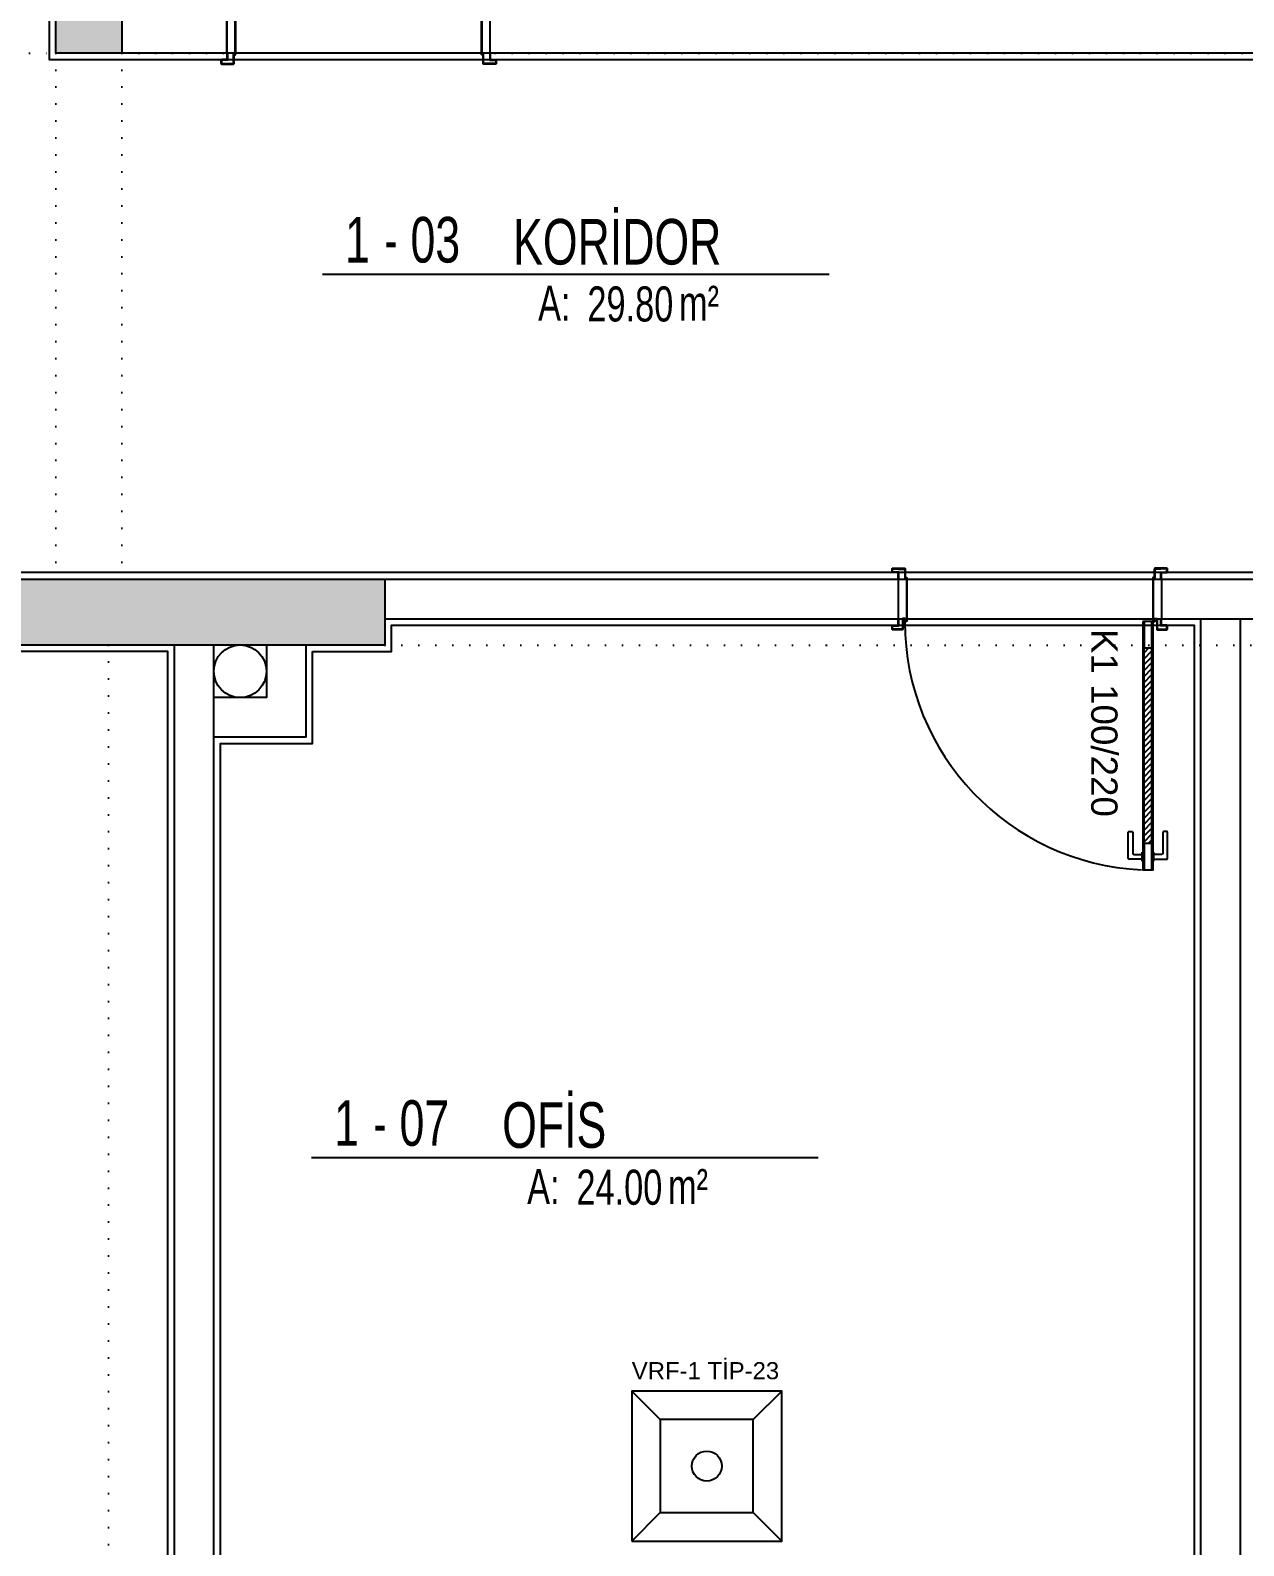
# Model space of a CAD drawing. Header units: inches. Extents: x 21 to 32698, y 13 to 3712.
# Drawn here: x 12012 to 12473, y 1295 to 1871 of the extents above; entities that cross this region are included whole.
import ezdxf
from ezdxf.enums import TextEntityAlignment as Align

# ---------------------------------------------------------------- set-up
doc = ezdxf.new("R2010")
doc.units = ezdxf.units.IN
doc.header["$MEASUREMENT"] = 0
doc.set_wipeout_variables(frame=1)
doc.linetypes.add('DOT', pattern=[6.35, 0, -6.35])
doc.layers.add('MEK-ELK-ETIKET', color=7, linetype='Continuous')
doc.layers.add('MEK-ELK-VRF-IC', color=4, linetype='Continuous')
for name, color, linetype, lineweight in [('Z_MİM_-KM-AREA-IDEN', 8, 'Continuous', 25), ('Z_MİM_-KM-BEAM-RAY', 8, 'DOT', 25), ('Z_MİM_-KM-DOOR', 8, 'Continuous', 25), ('Z_MİM_-KM-DOOR-1', 8, 'Continuous', 25), ('Z_MİM_-KM-DOOR-FRAM', 8, 'Continuous', 25), ('Z_MİM_-KM-DOOR-IDEN', 8, 'Continuous', 25), ('Z_MİM_-KM-PATTERN-00', 8, 'Continuous', 25), ('Z_MİM_-KM-PATTERN-STRC', 8, 'Continuous', 25), ('Z_MİM_-KM-SHAFT', 8, 'Continuous', 25), ('Z_MİM_-KM-STRC-CONCRETE', 8, 'Continuous', 25), ('Z_MİM_-KM-WALL', 8, 'Continuous', 25), ('Z_MİM_-KM-WALL-PLASTER', 8, 'Continuous', 25)]:
    doc.layers.add(name, color=color, linetype=linetype, lineweight=lineweight)
doc.styles.add('Arial_4', font='arial.ttf', dxfattribs={"height": 10})
doc.styles.add('MAH', font='arial.ttf', dxfattribs={"width": 0.8, "height": 17.5})
doc.styles.add('MEK_ELK', font='arial.ttf')
doc.styles.add('STYLE1', font='arial.ttf', dxfattribs={"height": 1})
pattern_1 = [(45, (0, 0), (-1.122532, 1.122532), [])]

# ---------------------------------------------------------------- blocks, each defined once
blk = doc.blocks.new('-KM_Baca_20_20')
at = {"layer": 'Z_MİM_-KM-SHAFT'}
blk.add_lwpolyline([(7744.12, 1199.75), (7764.12, 1199.75), (7764.12, 1179.75), (7744.12, 1179.75)], close=True, dxfattribs=at)
blk.add_circle((7754.12, 1189.75), 10, dxfattribs=at)
blk = doc.blocks.new('*U258')
at = {"layer": 'Z_MİM_-KM-PATTERN-00'}
h = blk.add_hatch(dxfattribs=at)
h.set_pattern_fill('ANSI31', color=256, scale=0.5, style=0)
h.set_pattern_definition(pattern_1)
h.paths.add_polyline_path([(-93.4, 11.1), (-93.4, 85.48), (-96.4, 85.48), (-96.4, 11.1)])
at = {"layer": 'Z_MİM_-KM-DOOR-1'}
for p, q in [((-96.9, 92.21), (-97.08, 92.21)), ((-97.08, 92.21), (-97.08, 88.75)), ((-92.9, 92.21), (-92.72, 92.21)), ((-92.72, 92.21), (-92.72, 88.75)), ((-97.08, 88.75), (-96.9, 88.75)), ((-92.72, 88.75), (-92.9, 88.75)), ((-96.4, 85.48), (-96.4, 11.1)), ((-93.4, 85.48), (-93.4, 11.1))]:
    blk.add_line(p, q, dxfattribs=at)
blk.add_lwpolyline([(-96.4, 95.48), (-96.4, 85.48), (-93.4, 85.48), (-93.4, 95.48)], close=True, dxfattribs=at)
for points in [[(-97.08, 91.39), (-102, 91.39, 0.414214), (-102.36, 91.03), (-102.36, 81.29, 0.414214), (-102, 80.92), (-100.91, 80.92, 0.414214), (-100.54, 81.29), (-100.54, 89.21, -0.414214), (-100.18, 89.57), (-97.08, 89.57)], [(-92.72, 91.39), (-87.71, 91.39, -0.414214), (-87.35, 91.03), (-87.35, 81.29, -0.414214), (-87.71, 80.92), (-88.8, 80.92, -0.414214), (-89.17, 81.29), (-89.17, 89.21, 0.414214), (-89.53, 89.57), (-92.72, 89.57)]]:
    blk.add_lwpolyline(points, format="xyb", dxfattribs=at)
blk.add_wipeout([(0, 3.5), (0, -18.5), (-99.8, -18.7), (-99.8, 3.7)])
for points in [[(-92.9, 1.1), (-92.9, 95.48), (-96.9, 95.48), (-96.9, 1.1)], [(-96.4, 11.1), (-96.4, 1.1), (-93.4, 1.1), (-93.4, 11.1)]]:
    blk.add_lwpolyline(points, close=True, dxfattribs=at)
for points in [[(-100, -15), (-100, -17.5), (-102, -17.5, 0.414214), (-102.3, -17.8), (-102.3, -18.9, 0.414214), (-102, -19.2), (-97.6, -19.2, 0.414214), (-97.3, -18.9), (-97.3, -15.7), (-96.95, -15.7, 0.414214), (-96.7, -15.45), (-96.7, 0.9, 0.414214), (-96.9, 1.1), (-97.48, 1.1, 0.458526), (-97.58, 0.99), (-97.47, 0.21, -0.458526), (-97.57, 0.1), (-98.1, 0.1, -0.414214), (-98.2, 0.2), (-98.2, 3.9, 0.414214), (-98.5, 4.2), (-102, 4.2, 0.414214), (-102.3, 3.9), (-102.3, 2.8, 0.414214), (-102, 2.5), (-101.2, 2.5), (-100, 2.5), (-100, 0), (-100, 0)], [(-99.8, -15), (-99.8, -17.7), (-102, -17.7, 0.414214), (-102.1, -17.8), (-102.1, -18.9, 0.414214), (-102, -19), (-97.6, -19, 0.414214), (-97.5, -18.9), (-97.5, -15.5), (-96.95, -15.5, 0.414214), (-96.9, -15.45), (-96.9, 0.9), (-97.37, 0.9), (-97.27, 0.24, -0.458526), (-97.57, -0.1), (-98.1, -0.1, -0.414214), (-98.4, 0.2), (-98.4, 3.9, 0.414214), (-98.5, 4), (-102, 4, 0.414214), (-102.1, 3.9), (-102.1, 2.8, 0.414214), (-102, 2.7), (-101.2, 2.7), (-99.8, 2.7), (-99.8, 0)], [(0, -15), (0, -17.5), (2, -17.5, -0.414214), (2.3, -17.8), (2.3, -18.9, -0.414214), (2, -19.2), (-2.4, -19.2, -0.414214), (-2.7, -18.9), (-2.7, -15.7), (-3.05, -15.7, -0.414214), (-3.3, -15.45), (-3.3, 0.9, -0.414214), (-3.1, 1.1), (-2.52, 1.1, -0.458526), (-2.42, 0.99), (-2.53, 0.21, 0.458526), (-2.43, 0.1), (-1.9, 0.1, 0.414214), (-1.8, 0.2), (-1.8, 3.9, -0.414214), (-1.5, 4.2), (2, 4.2, -0.414214), (2.3, 3.9), (2.3, 2.8, -0.414214), (2, 2.5), (1.2, 2.5), (0, 2.5), (0, 0), (0, 0)], [(-0.2, -15), (-0.2, -17.7), (2, -17.7, -0.414214), (2.1, -17.8), (2.1, -18.9, -0.414214), (2, -19), (-2.4, -19, -0.414214), (-2.5, -18.9), (-2.5, -15.5), (-3.05, -15.5, -0.414214), (-3.1, -15.45), (-3.1, 0.9), (-2.63, 0.9), (-2.73, 0.24, 0.458526), (-2.43, -0.1), (-1.9, -0.1, 0.414214), (-1.6, 0.2), (-1.6, 3.9, -0.414214), (-1.5, 4), (2, 4, -0.414214), (2.1, 3.9), (2.1, 2.8, -0.414214), (2, 2.7), (1.2, 2.7), (-0.2, 2.7), (-0.2, 0)]]:
    blk.add_lwpolyline(points, format="xyb", dxfattribs=at)
at = {"layer": 'Z_MİM_-KM-DOOR-FRAM', "ltscale": 0.2}
blk.add_arc((-97.08, 1.03), 94.56, 0.14052, 87.16908, dxfattribs=at)
at = {"layer": 'Z_MİM_-KM-WALL'}
for p, q in [((-100, -15), (-100, 0)), ((0, -15), (0, 0))]:
    blk.add_line(p, q, dxfattribs=at)
at = {"layer": 'Z_MİM_-KM-DOOR-IDEN', "color": 7, "insert": (-73.18, 3.88), "char_height": 10, "width": 99.9901, "attachment_point": 7, "rotation": 90, "style": 'STYLE1'}
blk.add_mtext('K1 100/220', dxfattribs=at)
blk = doc.blocks.new('-KM_Kolon-1K')
at = {"layer": 'Z_MİM_-KM-PATTERN-STRC'}
for points in [[(2690, 1030), (2715, 1030), (2715, 880), (2690, 880)], [(2665, 680), (2815, 680), (2815, 655), (2665, 655)]]:
    blk.add_hatch(color=256, dxfattribs=at).paths.add_polyline_path(points, flags=0)
at = {"layer": 'Z_MİM_-KM-STRC-CONCRETE'}
for points in [[(2690, 1030), (2715, 1030), (2715, 880), (2690, 880)], [(2665, 680), (2815, 680), (2815, 655), (2665, 655)]]:
    blk.add_lwpolyline(points, close=True, dxfattribs=at)
blk = doc.blocks.new('-KM_Kiriş İzi-1K')
at = {"layer": 'Z_MİM_-KM-BEAM-RAY'}
for p, q in [((2035, 880), (2690, 880)), ((2690, 880), (2690, 680)), ((2715, 880), (3350, 880)), ((2715, 880), (2715, 680)), ((2815, 680), (3475, 680)), ((2710, 655), (2710, 35)), ((2735, 655), (2735, 35)), ((2815, 655), (3475, 655))]:
    blk.add_line(p, q, dxfattribs=at)
blk = doc.blocks.new('*U267')
at = {"layer": 'Z_MİM_-KM-PATTERN-00'}
h = blk.add_hatch(dxfattribs=at)
h.set_pattern_fill('ANSI31', color=256, scale=0.5, style=0)
h.set_pattern_definition(pattern_1)
h.paths.add_polyline_path([(-93.4, 11.1), (-93.4, 85.48), (-96.4, 85.48), (-96.4, 11.1)])
at = {"layer": 'Z_MİM_-KM-DOOR-1'}
for p, q in [((-96.9, 92.21), (-97.08, 92.21)), ((-97.08, 92.21), (-97.08, 88.75)), ((-92.9, 92.21), (-92.72, 92.21)), ((-92.72, 92.21), (-92.72, 88.75)), ((-97.08, 88.75), (-96.9, 88.75)), ((-92.72, 88.75), (-92.9, 88.75)), ((-96.4, 85.48), (-96.4, 11.1)), ((-93.4, 85.48), (-93.4, 11.1))]:
    blk.add_line(p, q, dxfattribs=at)
blk.add_lwpolyline([(-96.4, 95.48), (-96.4, 85.48), (-93.4, 85.48), (-93.4, 95.48)], close=True, dxfattribs=at)
for points in [[(-97.08, 91.39), (-102, 91.39, 0.414214), (-102.36, 91.03), (-102.36, 81.29, 0.414214), (-102, 80.92), (-100.91, 80.92, 0.414214), (-100.54, 81.29), (-100.54, 89.21, -0.414214), (-100.18, 89.57), (-97.08, 89.57)], [(-92.72, 91.39), (-87.71, 91.39, -0.414214), (-87.35, 91.03), (-87.35, 81.29, -0.414214), (-87.71, 80.92), (-88.8, 80.92, -0.414214), (-89.17, 81.29), (-89.17, 89.21, 0.414214), (-89.53, 89.57), (-92.72, 89.57)]]:
    blk.add_lwpolyline(points, format="xyb", dxfattribs=at)
blk.add_wipeout([(0, 3.5), (0, -18.5), (-99.8, -18.7), (-99.8, 3.7)])
for points in [[(-92.9, 1.1), (-92.9, 95.48), (-96.9, 95.48), (-96.9, 1.1)], [(-96.4, 11.1), (-96.4, 1.1), (-93.4, 1.1), (-93.4, 11.1)]]:
    blk.add_lwpolyline(points, close=True, dxfattribs=at)
for points in [[(-100, -15), (-100, -17.5), (-102, -17.5, 0.414214), (-102.3, -17.8), (-102.3, -18.9, 0.414214), (-102, -19.2), (-97.6, -19.2, 0.414214), (-97.3, -18.9), (-97.3, -15.7), (-96.95, -15.7, 0.414214), (-96.7, -15.45), (-96.7, 0.9, 0.414214), (-96.9, 1.1), (-97.48, 1.1, 0.458526), (-97.58, 0.99), (-97.47, 0.21, -0.458526), (-97.57, 0.1), (-98.1, 0.1, -0.414214), (-98.2, 0.2), (-98.2, 3.9, 0.414214), (-98.5, 4.2), (-102, 4.2, 0.414214), (-102.3, 3.9), (-102.3, 2.8, 0.414214), (-102, 2.5), (-101.2, 2.5), (-100, 2.5), (-100, 0), (-100, 0)], [(-99.8, -15), (-99.8, -17.7), (-102, -17.7, 0.414214), (-102.1, -17.8), (-102.1, -18.9, 0.414214), (-102, -19), (-97.6, -19, 0.414214), (-97.5, -18.9), (-97.5, -15.5), (-96.95, -15.5, 0.414214), (-96.9, -15.45), (-96.9, 0.9), (-97.37, 0.9), (-97.27, 0.24, -0.458526), (-97.57, -0.1), (-98.1, -0.1, -0.414214), (-98.4, 0.2), (-98.4, 3.9, 0.414214), (-98.5, 4), (-102, 4, 0.414214), (-102.1, 3.9), (-102.1, 2.8, 0.414214), (-102, 2.7), (-101.2, 2.7), (-99.8, 2.7), (-99.8, 0)], [(0, -15), (0, -17.5), (2, -17.5, -0.414214), (2.3, -17.8), (2.3, -18.9, -0.414214), (2, -19.2), (-2.4, -19.2, -0.414214), (-2.7, -18.9), (-2.7, -15.7), (-3.05, -15.7, -0.414214), (-3.3, -15.45), (-3.3, 0.9, -0.414214), (-3.1, 1.1), (-2.52, 1.1, -0.458526), (-2.42, 0.99), (-2.53, 0.21, 0.458526), (-2.43, 0.1), (-1.9, 0.1, 0.414214), (-1.8, 0.2), (-1.8, 3.9, -0.414214), (-1.5, 4.2), (2, 4.2, -0.414214), (2.3, 3.9), (2.3, 2.8, -0.414214), (2, 2.5), (1.2, 2.5), (0, 2.5), (0, 0), (0, 0)], [(-0.2, -15), (-0.2, -17.7), (2, -17.7, -0.414214), (2.1, -17.8), (2.1, -18.9, -0.414214), (2, -19), (-2.4, -19, -0.414214), (-2.5, -18.9), (-2.5, -15.5), (-3.05, -15.5, -0.414214), (-3.1, -15.45), (-3.1, 0.9), (-2.63, 0.9), (-2.73, 0.24, 0.458526), (-2.43, -0.1), (-1.9, -0.1, 0.414214), (-1.6, 0.2), (-1.6, 3.9, -0.414214), (-1.5, 4), (2, 4, -0.414214), (2.1, 3.9), (2.1, 2.8, -0.414214), (2, 2.7), (1.2, 2.7), (-0.2, 2.7), (-0.2, 0)]]:
    blk.add_lwpolyline(points, format="xyb", dxfattribs=at)
at = {"layer": 'Z_MİM_-KM-DOOR-FRAM', "ltscale": 0.2}
blk.add_arc((-97.08, 1.03), 94.56, 0.14052, 87.16908, dxfattribs=at)
at = {"layer": 'Z_MİM_-KM-WALL'}
for p, q in [((-100, -15), (-100, 0)), ((0, -15), (0, 0))]:
    blk.add_line(p, q, dxfattribs=at)
at = {"layer": 'Z_MİM_-KM-DOOR-IDEN', "color": 7, "insert": (-73.18, 3.88), "char_height": 10, "width": 99.9901, "attachment_point": 7, "rotation": 90, "style": 'STYLE1'}
blk.add_mtext('K1 100/220', dxfattribs=at)
blk = doc.blocks.new('*U121')
blk.add_line((0, 0), (192.45, 0))
at = {"color": 7, "style": 'MAH', "width": 0.6}
blk.add_text('-', height=17.07, dxfattribs=at).set_placement((25.99, 13.11), align=Align.MIDDLE_CENTER)
at = {"color": 7, "style": 'Arial_4', "width": 0.7}
for s, p in [('A:', (81.91, -17.69)), ('m² ', (135.42, -17.69))]:
    blk.add_text(s, height=13.333, dxfattribs=at).set_placement(p)
for tag, p in [('K', (8.57, 13.11)), ('00', (33.43, 13.11)), ('MAHALADI', (72.42, 12.35))]:
    blk.add_attdef(tag, text='', height=17.33, dxfattribs=at).set_placement(p, align=Align.MIDDLE_LEFT)
blk.add_attdef('27.00', text='', height=13.33, dxfattribs=at).set_placement((133.25, -11.29), align=Align.MIDDLE_RIGHT)
blk = doc.blocks.new('MEK_VRF_KASET_570')
for p, q in [((-28.5, 28.5), (-17.67, 17.67)), ((28.5, 28.5), (17.67, 17.67)), ((-28.5, -28.5), (-17.67, -17.67)), ((28.5, -28.5), (17.67, -17.67))]:
    blk.add_line(p, q)
for points in [[(-28.5, -28.5), (28.5, -28.5), (28.5, 28.5), (-28.5, 28.5)], [(-17.67, -17.67), (17.67, -17.67), (17.67, 17.67), (-17.67, 17.67)]]:
    blk.add_lwpolyline(points, close=True)
blk.add_circle((0, 0), 5.7)

msp = doc.modelspace()

# ---------------------------------------------------------------- linework, layer by layer
at = {"layer": 'Z_MİM_-KM-WALL'}
for p, q in [((12456.71, 1002.08), (12456.71, 1647.08)), ((12471.71, 1002.08), (12471.71, 1647.08)), ((12066.71, 1017.08), (12066.71, 1637.08)), ((12081.71, 1017.08), (12081.71, 1637.08))]:
    msp.add_line(p, q, dxfattribs=at)
for points in [[(12116.71, 1637.08), (12116.71, 1602.08), (12081.71, 1602.08)], [(12101.71, 1637.08), (12101.71, 1617.08), (12081.71, 1617.08)]]:
    msp.add_lwpolyline(points, dxfattribs=at)
at = {"layer": 'Z_MİM_-KM-WALL-PLASTER'}
msp.add_lwpolyline([(11764.21, 1644.58), (11764.21, 1004.58), (11984.21, 1004.58), (11984.21, 1019.58), (12064.21, 1019.58), (12064.21, 1634.58), (11994.21, 1634.58), (11994.21, 1644.58)], close=True, dxfattribs=at)

# ---------------------------------------------------------------- block references
at = {"layer": 'MEK-ELK-VRF-IC'}
msp.add_blockref('MEK_VRF_KASET_570', (12269, 1325), dxfattribs=at)
at = {"layer": 'Z_MİM_-KM-AREA-IDEN'}
for p, values in [((12123.01, 1778), {'27.00': '29.80', '00': '03', 'K': '1', 'MAHALADI': 'KORİDOR'}), ((12118.84, 1442.28), {'27.00': '24.00', '00': '07', 'K': '1', 'MAHALADI': 'OFİS'})]:
    msp.add_blockref('*U121', p, dxfattribs=at).add_auto_attribs(values)
at = {"layer": 'Z_MİM_-KM-DOOR', "ltscale": 1.5, "rotation": 180}
msp.add_blockref('*U258', (12341.71, 1647.08), dxfattribs=at)
at = {"layer": 'Z_MİM_-KM-SHAFT'}
msp.add_blockref('-KM_Baca_20_20', (4337.59, 437.34), dxfattribs=at)

# ---------------------------------------------------------------- texts
at = {"layer": 'MEK-ELK-ETIKET', "style": 'MEK_ELK'}
msp.add_text('VRF-1 TİP-23', height=6.5, dxfattribs=at).set_placement((12240.5, 1358))

# ---------------------------------------------------------------- next in the draw order: linework, layer by layer
at = {"layer": 'Z_MİM_-KM-WALL'}
for p, q in [((12146.71, 1662.08), (12806.71, 1662.08)), ((12146.71, 1647.08), (12806.71, 1647.08))]:
    msp.add_line(p, q, dxfattribs=at)
at = {"layer": 'Z_MİM_-KM-WALL-PLASTER'}
msp.add_lwpolyline([(12833.7, 1664.58), (11339.18, 1664.58), (11339.15, 1352.09)], dxfattribs=at)
msp.add_lwpolyline([(12119.21, 1634.58), (12149.21, 1634.58), (12149.21, 1644.58), (12454.21, 1644.58), (12454.21, 1004.58), (12084.21, 1004.58), (12084.21, 1599.58), (12119.21, 1599.58)], close=True, dxfattribs=at)

# ---------------------------------------------------------------- next in the draw order: block references
at = {"layer": 'Z_MİM_-KM-BEAM-RAY'}
msp.add_blockref('-KM_Kiriş İzi-1K', (9331.71, 982.08), dxfattribs=at)
at = {"layer": 'Z_MİM_-KM-STRC-CONCRETE'}
msp.add_blockref('-KM_Kolon-1K', (9331.71, 982.08), dxfattribs=at)

# ---------------------------------------------------------------- next in the draw order: block references
at = {"layer": 'Z_MİM_-KM-DOOR', "ltscale": 1.5}
msp.add_blockref('*U267', (12186.71, 1877.08), dxfattribs=at)

# ---------------------------------------------------------------- next in the draw order: linework, layer by layer
at = {"layer": 'Z_MİM_-KM-WALL'}
msp.add_line((12681.72, 1862.08), (12046.71, 1862.08), dxfattribs=at)
at = {"layer": 'Z_MİM_-KM-WALL-PLASTER'}
msp.add_lwpolyline([(11284.26, 2582.08), (11284.26, 2089.58), (11339.21, 2089.58), (11339.19, 1859.58), (11874.21, 1859.58), (11874.21, 2544.58), (12019.21, 2544.58), (12019.21, 1859.58), (12833.7, 1859.58)], dxfattribs=at)

doc.saveas('drawing.dxf')
